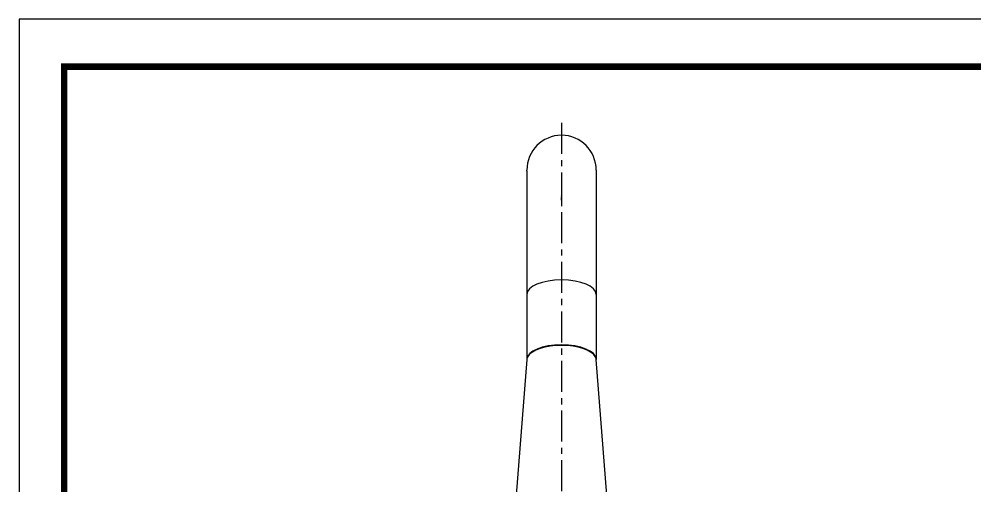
# Model space of a CAD drawing. Extents: x 0 to 1128, y 0 to 827.
# Drawn here: x 0 to 385.6, y 638.5 to 826.8 of the extents above; entities that cross this region are included whole.
import ezdxf

# ---------------------------------------------------------------- set-up
doc = ezdxf.new("R2010")
doc.units = 0
doc.header["$LTSCALE"] = 10
doc.header["$MEASUREMENT"] = 0
doc.linetypes.add('CENTER', pattern=[2, 1.25, -0.25, 0.25, -0.25])
doc.layers.get('0').update_dxf_attribs({"linetype": 'CONTINUOUS'})

msp = doc.modelspace()

# ---------------------------------------------------------------- linework, layer by layer
at = {"linetype": 'Continuous'}
for p, q in [((204.86, 765.52), (204.86, 765.94)), ((204.86, 765.52), (204.86, 715.71)), ((232.86, 765.94), (232.86, 764.78)), ((232.86, 764.78), (232.86, 715.71)), ((204.86, 715.71), (204.86, 689.57)), ((232.86, 715.71), (232.86, 689.57)), ((204.85, 689.45), (199.89, 626.62)), ((237.83, 626.62), (232.87, 689.45))]:
    msp.add_line(p, q, dxfattribs=at)
at = {"ltscale": 0.5}
msp.add_lwpolyline([(0, 0), (1128.4, 0), (1128.4, 826.8), (0, 826.8)], close=True, dxfattribs=at)
at = {"color": 5, "linetype": 'ByBlock', "lineweight": 200, "const_width": 2.6}
msp.add_lwpolyline([(18.14, 35.4), (1110.14, 35.4), (1110.14, 807.6), (18.14, 807.6)], close=True, dxfattribs=at)
at = {"linetype": 'Continuous'}
for start, end in [(90, 180), (0, 90)]:
    msp.add_arc((218.86, 765.94), 14, start, end, dxfattribs=at)
for centre, major_axis, start_param, end_param in [((218.86, 715.71), (-14, 0), 4.712389, 6.283185), ((218.86, 715.71), (-14, 0), 3.141593, 4.712389), ((218.86, 689.51), (-14, 0), 4.712389, 6.271183), ((218.86, 689.25), (14.02, 0), 1.570796, 2.901654), ((218.86, 689.51), (-14, 0), 3.153594, 4.712389), ((218.86, 689.25), (14.02, 0), 0.241412, 1.570796), ((218.86, 689.25), (14.02, 0), 2.901653, 3.108311), ((218.86, 689.25), (14.02, 0), 0.033281, 0.241412)]:
    msp.add_ellipse(centre, major_axis=major_axis, ratio=0.422618, start_param=start_param, end_param=end_param, dxfattribs=at)
at = {"color": 1, "linetype": 'CENTER'}
msp.add_open_spline([(218.86, 784.94), (218.86, 705.35), (218.86, 700.35), (218.86, 280.79)], degree=1, knots=[-0.749312, -0.749312, 0, 0.050224, 0.989614, 0.989614], dxfattribs=at)
at = {"linetype": 'Continuous'}
msp.add_open_spline([(232.43, 690.77), (232.39, 690.85), (232.25, 691.1), (231.92, 691.5), (231.43, 691.98), (230.84, 692.45), (230.17, 692.88), (229.41, 693.29), (228.57, 693.67), (227.66, 694.01), (226.69, 694.32), (225.66, 694.59), (224.58, 694.82), (223.46, 695.01), (222.31, 695.16), (221.13, 695.26), (219.93, 695.32), (218.73, 695.34), (217.53, 695.31), (216.34, 695.24), (215.16, 695.13), (214.02, 694.97), (212.9, 694.77), (211.84, 694.53), (210.82, 694.26), (209.86, 693.94), (208.97, 693.59), (208.15, 693.21), (207.4, 692.79), (206.74, 692.35), (206.17, 691.88), (205.7, 691.39), (205.41, 691.01), (205.3, 690.8), (205.28, 690.76)], degree=3, knots=[0, 0, 0, 0, 0.013972, 0.046031, 0.078493, 0.111202, 0.144016, 0.176836, 0.209622, 0.242362, 0.275058, 0.307715, 0.34034, 0.37294, 0.405519, 0.438085, 0.470641, 0.503191, 0.535741, 0.568292, 0.60085, 0.633417, 0.666, 0.698602, 0.731231, 0.763892, 0.796594, 0.829344, 0.862148, 0.895007, 0.92791, 0.960801, 0.993567, 1, 1, 1, 1], dxfattribs=at)

doc.saveas('drawing.dxf')
